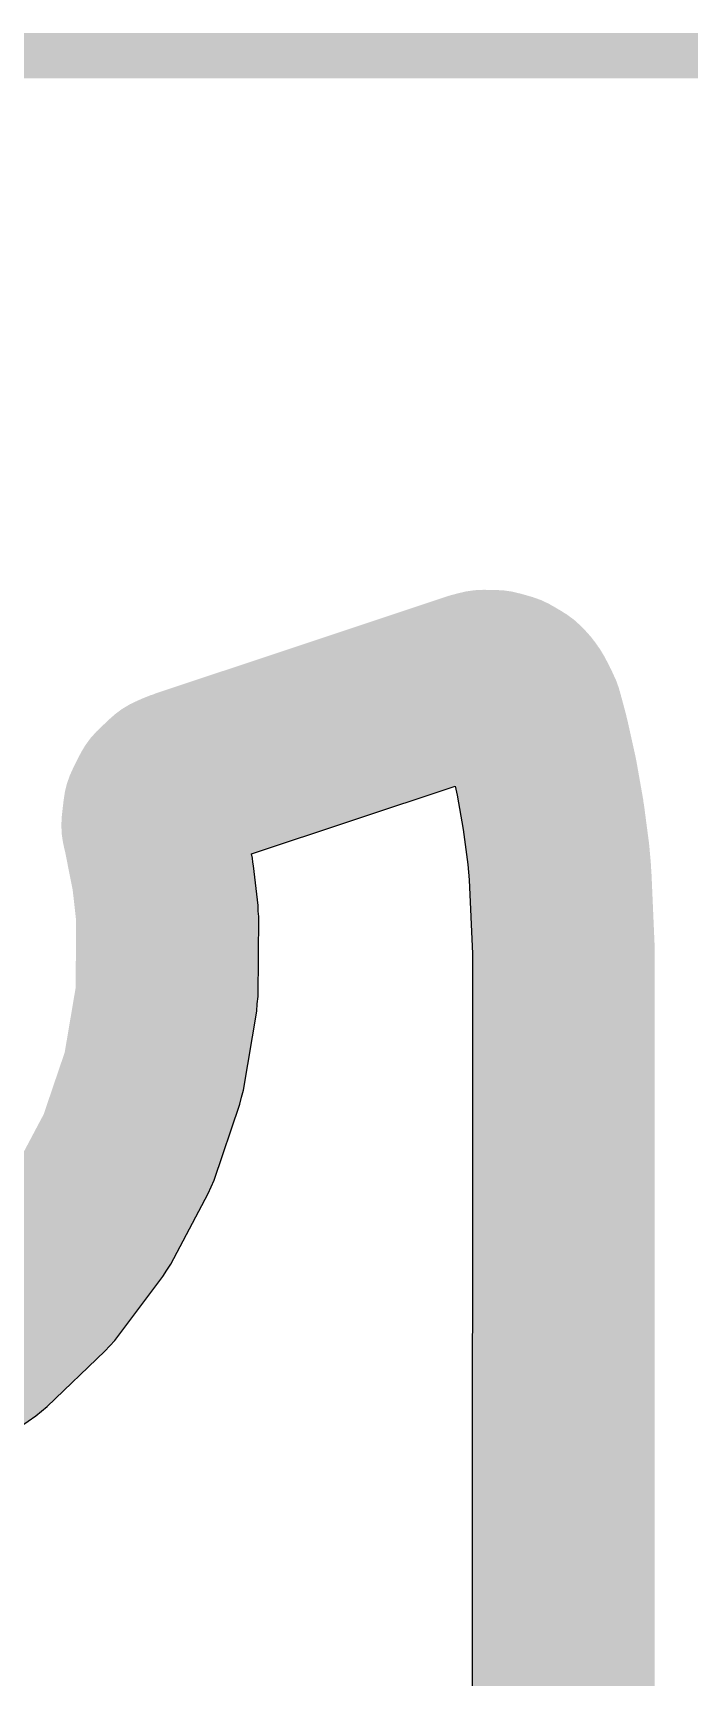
# Model space of a CAD drawing. Header units: inches. Extents: x -5 to 5450, y -4 to 5452.
# Drawn here: x 92.6 to 96.26, y 33.69 to 42.86 of the extents above; entities that cross this region are included whole.
import ezdxf

# ---------------------------------------------------------------- set-up
doc = ezdxf.new("R2010")
doc.units = ezdxf.units.IN
for name, color, linetype in [('Board_outline', 216, 'Continuous'), ('Ground', 76, 'Continuous'), ('Power', 16, 'Continuous'), ('Top Overlay', 2, 'Continuous')]:
    doc.layers.add(name, color=color, linetype=linetype)

msp = doc.modelspace()

# ---------------------------------------------------------------- linework, layer by layer
at = {"layer": 'Board_outline', "const_width": 0.254}
for points in [[(93.43888856, 38.69600084), (95.06098844, 39.23629948)], [(93.43888856, 38.69600084), (95.06098844, 39.23629948)], [(95.06098844, 39.23629948), (95.0786897, 39.2415014)], [(95.06098844, 39.23629948), (95.0786897, 39.2415014)], [(95.31928866, 39.17340145999999), (95.33378952, 39.15709974)], [(95.31928866, 39.17340145999999), (95.33378952, 39.15709974)], [(95.38238987999999, 39.0603994), (95.39048994, 39.03069918)], [(95.38238987999999, 39.0603994), (95.39048994, 39.03069918)], [(93.41848981999999, 38.68820049999999), (93.43888856, 38.69600084)], [(93.41848981999999, 38.68820049999999), (93.43888856, 38.69600084)], [(93.27469025999999, 38.4007995), (93.27488838, 38.40010099999999)], [(93.27469025999999, 38.4007995), (93.27488838, 38.40010099999999)], [(93.27488838, 38.40010099999999), (93.32228985999998, 38.16100064)], [(93.27488838, 38.40010099999999), (93.32228985999998, 38.16100064)], [(95.54168852, 38.1723011), (95.56069026, 37.7371991)], [(95.54168852, 38.1723011), (95.56069026, 37.7371991)], [(95.56039054, 2.79214072), (95.56069026, 37.7371991)], [(95.56039054, 2.79214072), (95.56069026, 37.7371991)]]:
    msp.add_lwpolyline(points, dxfattribs=at)
at = {"layer": 'Board_outline', "const_width": 0.127}
for points in [[(94.99748843999998, 39.23629948, 1), (95.12448844, 39.23629948, 1)], [(94.99748843999998, 39.23629948, 1), (95.12448844, 39.23629948, 1)], [(94.99748843999998, 39.23629948, 1), (95.12448844, 39.23629948, 1)], [(94.99748843999998, 39.23629948, 1), (95.12448844, 39.23629948, 1)], [(95.0151897, 39.2415014, 1), (95.14218969999999, 39.2415014, 1)], [(95.0151897, 39.2415014, 1), (95.14218969999999, 39.2415014, 1)], [(95.0151897, 39.24149886, 1), (95.14218969999999, 39.24149886, 1)], [(95.0151897, 39.24149886, 1), (95.14218969999999, 39.24149886, 1)], [(95.25578866, 39.17340145999999, 1), (95.38278865999999, 39.17340145999999, 1)], [(95.25578866, 39.17340145999999, 1), (95.38278865999999, 39.17340145999999, 1)], [(95.25578866, 39.17339892, 1), (95.38278865999999, 39.17339892, 1)], [(95.25578866, 39.17339892, 1), (95.38278865999999, 39.17339892, 1)], [(95.27028951999999, 39.15709974, 1), (95.39728952, 39.15709974, 1)], [(95.27028951999999, 39.15709974, 1), (95.39728952, 39.15709974, 1)], [(95.27028951999999, 39.15709974, 1), (95.39728952, 39.15709974, 1)], [(95.27028951999999, 39.15709974, 1), (95.39728952, 39.15709974, 1)], [(95.31888987999999, 39.0603994, 1), (95.44588988, 39.0603994, 1)], [(95.31888987999999, 39.0603994, 1), (95.44588988, 39.0603994, 1)], [(95.31888987999999, 39.0603994, 1), (95.44588988, 39.0603994, 1)], [(95.31888987999999, 39.0603994, 1), (95.44588988, 39.0603994, 1)], [(95.3269874, 39.03069918, 1), (95.45398739999999, 39.03069918, 1)], [(95.3269874, 39.03069918, 1), (95.45398739999999, 39.03069918, 1)], [(95.32698993999999, 39.03069918, 1), (95.45398994, 39.03069918, 1)], [(95.32698993999999, 39.03069918, 1), (95.45398994, 39.03069918, 1)], [(93.35498982, 38.68820049999999, 1), (93.48198982, 38.68820049999999, 1)], [(93.35498982, 38.68820049999999, 1), (93.48198982, 38.68820049999999, 1)], [(93.35498982, 38.68820049999999, 1), (93.48198982, 38.68820049999999, 1)], [(93.35498982, 38.68820049999999, 1), (93.48198982, 38.68820049999999, 1)], [(93.37538855999999, 38.69600084, 1), (93.50238856, 38.69600084, 1)], [(93.37538855999999, 38.69600084, 1), (93.50238856, 38.69600084, 1)], [(93.37538855999999, 38.69600084, 1), (93.50238856, 38.69600084, 1)], [(93.37538855999999, 38.69600084, 1), (93.50238856, 38.69600084, 1)], [(93.21119026, 38.40080204, 1), (93.33819025999999, 38.40080204, 1)], [(93.21119026, 38.40080204, 1), (93.33819025999999, 38.40080204, 1)], [(93.21119026, 38.4007995, 1), (93.33819025999999, 38.4007995, 1)], [(93.21119026, 38.4007995, 1), (93.33819025999999, 38.4007995, 1)], [(93.21138838, 38.40010099999999, 1), (93.33838838, 38.40010099999999, 1)], [(93.21138838, 38.40010099999999, 1), (93.33838838, 38.40010099999999, 1)], [(93.21138838, 38.40010099999999, 1), (93.33838838, 38.40010099999999, 1)], [(93.21138838, 38.40010099999999, 1), (93.33838838, 38.40010099999999, 1)], [(93.25878986, 38.16100064, 1), (93.38578986, 38.16100064, 1)], [(93.25878986, 38.16100064, 1), (93.38578986, 38.16100064, 1)], [(93.2587924, 38.16100064, 1), (93.3857924, 38.16100064, 1)], [(93.2587924, 38.16100064, 1), (93.3857924, 38.16100064, 1)], [(95.47818852, 38.1723011, 1), (95.60518852, 38.1723011, 1)], [(95.47818852, 38.1723011, 1), (95.60518852, 38.1723011, 1)], [(95.47818852, 38.1723011, 1), (95.60518852, 38.1723011, 1)], [(95.47818852, 38.1723011, 1), (95.60518852, 38.1723011, 1)], [(95.49719026, 37.7371991, 1), (95.62419025999999, 37.7371991, 1)], [(95.49719026, 37.7371991, 1), (95.62419025999999, 37.7371991, 1)], [(95.49719026, 37.7371991, 1), (95.62419025999999, 37.7371991, 1)], [(95.49719026, 37.7371991, 1), (95.62419025999999, 37.7371991, 1)]]:
    msp.add_lwpolyline(points, format="xyb", close=True, dxfattribs=at)
at = {"layer": 'Board_outline', "const_width": 0.254}
for points in [[(95.0786897, 39.24149886, -0.2679559999999943), (95.31928866, 39.17339892)], [(95.0786897, 39.24149886, -0.2679559999999943), (95.31928866, 39.17339892)], [(95.33378952, 39.15709974, -0.0053273900000002), (95.38238987999999, 39.0603994)], [(95.33378952, 39.15709974, -0.0053273900000002), (95.38238987999999, 39.0603994)], [(95.3904874, 39.03069918, -0.0436609999999998), (95.54168852, 38.1723011)], [(95.3904874, 39.03069918, -0.0436609999999998), (95.54168852, 38.1723011)], [(93.27469025999999, 38.40080204, -0.3639690000000151), (93.41848981999999, 38.68820049999999)], [(93.27469025999999, 38.40080204, -0.3639690000000151), (93.41848981999999, 38.68820049999999)], [(93.3222924, 38.16100064, -0.5205670000000036), (90.01438943999999, 34.9970979)], [(93.3222924, 38.16100064, -0.5205670000000036), (90.01438943999999, 34.9970979)]]:
    msp.add_lwpolyline(points, format="xyb", dxfattribs=at)
at = {"layer": 'Ground'}
for p, q in [((93.81822994, 38.28432272), (94.95405444, 38.66265064)), ((94.95405444, 38.66265064), (94.96511613999999, 38.61271678)), ((94.96511613999999, 38.61271678), (94.99910387999999, 38.41975552)), ((94.99910387999999, 38.41975552), (95.0246385, 38.22552172)), ((93.82297974, 38.26039846), (93.81822994, 38.28432272)), ((93.82506762, 38.23911834), (93.82297974, 38.26039846)), ((93.82953801999999, 38.21819127999999), (93.82506762, 38.23911834)), ((93.85457225999998, 37.9961521), (93.82953801999999, 38.21819127999999)), ((95.0246385, 38.22552172), (95.03219753999998, 38.13896614)), ((95.03219753999998, 38.13896614), (95.05023154, 37.72603834)), ((93.85500406, 37.96551716), (93.85457225999998, 37.9961521)), ((93.85433095999998, 37.48851532), (93.85777011999998, 37.93502954)), ((93.85777011999998, 37.93502954), (93.85500406, 37.96551716)), ((95.05023154, 37.72603834), (95.05000294, 2.78527256)), ((93.84718594, 37.40724802), (93.85002057999999, 37.44795405999999)), ((93.85002057999999, 37.44795405999999), (93.85433095999998, 37.48851532)), ((93.77265726, 36.96698474), (93.84718594, 37.40724802)), ((93.76193846, 36.9276249), (93.77265726, 36.96698474)), ((93.6089441, 36.46512392), (93.7526573, 36.88789676)), ((93.7526573, 36.88789676), (93.76193846, 36.9276249)), ((93.57659973999999, 36.39022948), (93.59209119999998, 36.42797388)), ((93.59209119999998, 36.42797388), (93.6089441, 36.46512392)), ((93.36737231999999, 35.99575478), (93.57659973999999, 36.39022948)), ((93.32350905999999, 35.92696904), (93.34480441999999, 35.96174418)), ((93.34480441999999, 35.96174418), (93.36737231999999, 35.99575478)), ((93.05410903999999, 35.57086358), (93.32350905999999, 35.92696904)), ((92.67716034, 35.2013012), (92.99984956, 35.50994421999999)), ((92.99984956, 35.50994421999999), (93.02644335999999, 35.54091952)), ((93.02644335999999, 35.54091952), (93.05410903999999, 35.57086358)), ((92.24615028, 34.89651136), (92.6138864, 35.1498027)), ((92.6138864, 35.1498027), (92.64505473999999, 35.17612725999999)), ((92.64505473999999, 35.17612725999999), (92.67716034, 35.2013012))]:
    msp.add_line(p, q, dxfattribs=at)
at = {"layer": 'Ground', "const_width": 1.016}
for points in [[(93.43888856, 38.69600084), (95.06098844, 39.23629948)], [(95.06098844, 39.23629948), (95.07868715999999, 39.24149886)], [(95.07868715999999, 39.24149886), (95.11060226, 39.24957352)], [(95.11060226, 39.24957352), (95.17643652, 39.24864896)], [(95.17643652, 39.24864896), (95.23978666, 39.23071656)], [(95.23978666, 39.23071656), (95.29633976, 39.1970006)], [(95.29633976, 39.1970006), (95.31928866, 39.17339892)], [(95.31928866, 39.17339892), (95.33998965999999, 39.14507284)], [(95.33998965999999, 39.14507284), (95.35226802, 39.12096316)], [(95.35226802, 39.12096316), (95.36441938, 39.09678744)], [(95.36441938, 39.09678744), (95.38238987999999, 39.0603994)], [(95.38238987999999, 39.0603994), (95.3904874, 39.03069664)], [(95.3904874, 39.03069664), (95.4187068, 38.92530188)], [(95.4187068, 38.92530188), (95.4659, 38.71225175999999)], [(93.31400946, 38.61008534), (93.37804032, 38.67067958)], [(93.37804032, 38.67067958), (93.41848981999999, 38.68820049999999)], [(93.41848981999999, 38.68820049999999), (93.43888856, 38.69600084)], [(95.4659, 38.71225175999999), (95.50375362, 38.49734489999999)], [(93.27456326, 38.53124881999999), (93.31400946, 38.61008534)], [(93.26445914, 38.44367216), (93.27456326, 38.53124881999999)], [(95.50375362, 38.49734489999999), (95.53219653999999, 38.28099278)], [(93.26445914, 38.44367216), (93.27468772, 38.40079695999999)], [(93.27468772, 38.40079695999999), (93.3222924, 38.16100064)], [(95.53219653999999, 38.28099278), (95.54168852, 38.1723011)], [(93.3222924, 38.16100064), (93.34732663999999, 37.93896145999999)], [(95.54168852, 38.1723011), (95.56069026, 37.7371991)], [(93.34388747999999, 37.49244724), (93.34732663999999, 37.93896145999999)], [(95.56046165999999, 2.78527002), (95.56069026, 37.7371991)], [(93.26935879999999, 37.05218396), (93.34388747999999, 37.49244724)], [(93.1256456, 36.62941366), (93.26935879999999, 37.05218396)], [(92.91641818, 36.23493895999999), (93.1256456, 36.62941366)], [(92.64701815999999, 35.8788335), (92.91641818, 36.23493895999999)], [(92.32432894, 35.57019047999999), (92.64701815999999, 35.8788335)], [(91.95659281999998, 35.31689914), (92.32432894, 35.57019047999999)]]:
    msp.add_lwpolyline(points, dxfattribs=at)
at = {"layer": 'Ground', "const_width": 0.508}
for points in [[(94.80698844, 39.23629948, 1), (95.31498844, 39.23629948, 1)], [(94.80698844, 39.23629948, 1), (95.31498844, 39.23629948, 1)], [(94.82468716, 39.24149886, 1), (95.33268715999999, 39.24149886, 1)], [(94.82468716, 39.24149886, 1), (95.33268715999999, 39.24149886, 1)], [(94.85660226, 39.24957352, 1), (95.36460225999998, 39.24957352, 1)], [(94.85660226, 39.24957352, 1), (95.36460225999998, 39.24957352, 1)], [(94.92243651999999, 39.24864896, 1), (95.43043651999999, 39.24864896, 1)], [(94.92243651999999, 39.24864896, 1), (95.43043651999999, 39.24864896, 1)], [(94.98578666, 39.23071656, 1), (95.49378666, 39.23071656, 1)], [(94.98578666, 39.23071656, 1), (95.49378666, 39.23071656, 1)], [(95.04233975999999, 39.1970006, 1), (95.55033976, 39.1970006, 1)], [(95.04233975999999, 39.1970006, 1), (95.55033976, 39.1970006, 1)], [(95.06528866000001, 39.17339892, 1), (95.57328865999999, 39.17339892, 1)], [(95.06528866000001, 39.17339892, 1), (95.57328865999999, 39.17339892, 1)], [(95.08598966, 39.14507284, 1), (95.59398965999999, 39.14507284, 1)], [(95.08598966, 39.14507284, 1), (95.59398965999999, 39.14507284, 1)], [(95.09826801999999, 39.12096316, 1), (95.60626801999999, 39.12096316, 1)], [(95.09826801999999, 39.12096316, 1), (95.60626801999999, 39.12096316, 1)], [(95.11041938, 39.09678744, 1), (95.61841937999999, 39.09678744, 1)], [(95.11041938, 39.09678744, 1), (95.61841937999999, 39.09678744, 1)], [(95.12838988, 39.0603994, 1), (95.63638988, 39.0603994, 1)], [(95.12838988, 39.0603994, 1), (95.63638988, 39.0603994, 1)], [(95.1364874, 39.03069664, 1), (95.6444874, 39.03069664, 1)], [(95.1364874, 39.03069664, 1), (95.6444874, 39.03069664, 1)], [(95.16470679999999, 38.92530188, 1), (95.6727068, 38.92530188, 1)], [(95.16470679999999, 38.92530188, 1), (95.6727068, 38.92530188, 1)], [(93.12404031999999, 38.67067958, 1), (93.63204032, 38.67067958, 1)], [(93.12404031999999, 38.67067958, 1), (93.63204032, 38.67067958, 1)], [(93.16448981999999, 38.68820049999999, 1), (93.67248982, 38.68820049999999, 1)], [(93.16448981999999, 38.68820049999999, 1), (93.67248982, 38.68820049999999, 1)], [(93.18488855999999, 38.69600084, 1), (93.69288856, 38.69600084, 1)], [(93.18488855999999, 38.69600084, 1), (93.69288856, 38.69600084, 1)], [(95.2119, 38.71225175999999, 1), (95.7199, 38.71225175999999, 1)], [(95.2119, 38.71225175999999, 1), (95.7199, 38.71225175999999, 1)], [(93.06000946, 38.61008534, 1), (93.56800946, 38.61008534, 1)], [(93.06000946, 38.61008534, 1), (93.56800946, 38.61008534, 1)], [(93.02056325999999, 38.53124881999999, 1), (93.52856325999998, 38.53124881999999, 1)], [(93.02056325999999, 38.53124881999999, 1), (93.52856325999998, 38.53124881999999, 1)], [(95.24975361999999, 38.49734489999999, 1), (95.75775361999999, 38.49734489999999, 1)], [(95.24975361999999, 38.49734489999999, 1), (95.75775361999999, 38.49734489999999, 1)], [(93.01045914, 38.44367216, 1), (93.51845913999999, 38.44367216, 1)], [(93.01045914, 38.44367216, 1), (93.51845913999999, 38.44367216, 1)], [(93.02068771999998, 38.40079695999999, 1), (93.52868772, 38.40079695999999, 1)], [(93.02068771999998, 38.40079695999999, 1), (93.52868772, 38.40079695999999, 1)], [(95.27819654, 38.28099278, 1), (95.78619653999999, 38.28099278, 1)], [(95.27819654, 38.28099278, 1), (95.78619653999999, 38.28099278, 1)], [(93.06829239999999, 38.16100064, 1), (93.57629239999999, 38.16100064, 1)], [(93.06829239999999, 38.16100064, 1), (93.57629239999999, 38.16100064, 1)], [(95.28768851999999, 38.1723011, 1), (95.79568852, 38.1723011, 1)], [(95.28768851999999, 38.1723011, 1), (95.79568852, 38.1723011, 1)], [(93.09332663999999, 37.93896145999999, 1), (93.60132664, 37.93896145999999, 1)], [(93.09332663999999, 37.93896145999999, 1), (93.60132664, 37.93896145999999, 1)], [(95.30669026, 37.7371991, 1), (95.81469025999999, 37.7371991, 1)], [(95.30669026, 37.7371991, 1), (95.81469025999999, 37.7371991, 1)], [(93.08988748, 37.49244724, 1), (93.59788747999998, 37.49244724, 1)], [(93.08988748, 37.49244724, 1), (93.59788747999998, 37.49244724, 1)], [(93.01535879999999, 37.05218396, 1), (93.5233588, 37.05218396, 1)], [(93.01535879999999, 37.05218396, 1), (93.5233588, 37.05218396, 1)], [(92.8716456, 36.62941366, 1), (93.37964559999999, 36.62941366, 1)], [(92.8716456, 36.62941366, 1), (93.37964559999999, 36.62941366, 1)], [(92.66241818, 36.23493895999999, 1), (93.17041818, 36.23493895999999, 1)], [(92.66241818, 36.23493895999999, 1), (93.17041818, 36.23493895999999, 1)], [(92.39301816, 35.8788335, 1), (92.90101815999999, 35.8788335, 1)], [(92.39301816, 35.8788335, 1), (92.90101815999999, 35.8788335, 1)], [(92.07032894, 35.57019047999999, 1), (92.57832893999999, 35.57019047999999, 1)], [(92.07032894, 35.57019047999999, 1), (92.57832893999999, 35.57019047999999, 1)]]:
    msp.add_lwpolyline(points, format="xyb", close=True, dxfattribs=at)
at = {"layer": 'Power'}
for p, q in [((93.81822994, 38.28432272), (94.95405444, 38.66265064)), ((94.95405444, 38.66265064), (94.96511613999999, 38.61271678)), ((94.96511613999999, 38.61271678), (94.99910387999999, 38.41975552)), ((94.99910387999999, 38.41975552), (95.0246385, 38.22552172)), ((93.82297974, 38.26039846), (93.81822994, 38.28432272)), ((93.82506762, 38.23911834), (93.82297974, 38.26039846)), ((93.82953801999999, 38.21819127999999), (93.82506762, 38.23911834)), ((93.85457225999998, 37.9961521), (93.82953801999999, 38.21819127999999)), ((95.0246385, 38.22552172), (95.03219753999998, 38.13896614)), ((95.03219753999998, 38.13896614), (95.05023154, 37.72603834)), ((93.85500406, 37.96551716), (93.85457225999998, 37.9961521)), ((93.85433095999998, 37.48851532), (93.85777011999998, 37.93502954)), ((93.85777011999998, 37.93502954), (93.85500406, 37.96551716)), ((95.05023154, 37.72603834), (95.05000294, 2.78527256)), ((93.84718594, 37.40724802), (93.85002057999999, 37.44795405999999)), ((93.85002057999999, 37.44795405999999), (93.85433095999998, 37.48851532)), ((93.77265726, 36.96698474), (93.84718594, 37.40724802)), ((93.76193846, 36.9276249), (93.77265726, 36.96698474)), ((93.6089441, 36.46512392), (93.7526573, 36.88789676)), ((93.7526573, 36.88789676), (93.76193846, 36.9276249)), ((93.57659973999999, 36.39022948), (93.59209119999998, 36.42797388)), ((93.59209119999998, 36.42797388), (93.6089441, 36.46512392)), ((93.36737231999999, 35.99575478), (93.57659973999999, 36.39022948)), ((93.32350905999999, 35.92696904), (93.34480441999999, 35.96174418)), ((93.34480441999999, 35.96174418), (93.36737231999999, 35.99575478)), ((93.05410903999999, 35.57086358), (93.32350905999999, 35.92696904)), ((92.67716034, 35.2013012), (92.99984956, 35.50994421999999)), ((92.99984956, 35.50994421999999), (93.02644335999999, 35.54091952)), ((93.02644335999999, 35.54091952), (93.05410903999999, 35.57086358)), ((92.24615028, 34.89651136), (92.6138864, 35.1498027)), ((92.6138864, 35.1498027), (92.64505473999999, 35.17612725999999)), ((92.64505473999999, 35.17612725999999), (92.67716034, 35.2013012))]:
    msp.add_line(p, q, dxfattribs=at)
at = {"layer": 'Power', "const_width": 1.016}
for points in [[(93.43888856, 38.69600084), (95.06098844, 39.23629948)], [(95.06098844, 39.23629948), (95.07868715999999, 39.24149886)], [(95.07868715999999, 39.24149886), (95.11060226, 39.24957352)], [(95.11060226, 39.24957352), (95.17643652, 39.24864896)], [(95.17643652, 39.24864896), (95.23978666, 39.23071656)], [(95.23978666, 39.23071656), (95.29633976, 39.1970006)], [(95.29633976, 39.1970006), (95.31928866, 39.17339892)], [(95.31928866, 39.17339892), (95.33998965999999, 39.14507284)], [(95.33998965999999, 39.14507284), (95.35226802, 39.12096316)], [(95.35226802, 39.12096316), (95.36441938, 39.09678744)], [(95.36441938, 39.09678744), (95.38238987999999, 39.0603994)], [(95.38238987999999, 39.0603994), (95.3904874, 39.03069664)], [(95.3904874, 39.03069664), (95.4187068, 38.92530188)], [(95.4187068, 38.92530188), (95.4659, 38.71225175999999)], [(93.31400946, 38.61008534), (93.37804032, 38.67067958)], [(93.37804032, 38.67067958), (93.41848981999999, 38.68820049999999)], [(93.41848981999999, 38.68820049999999), (93.43888856, 38.69600084)], [(95.4659, 38.71225175999999), (95.50375362, 38.49734489999999)], [(93.27456326, 38.53124881999999), (93.31400946, 38.61008534)], [(93.26445914, 38.44367216), (93.27456326, 38.53124881999999)], [(95.50375362, 38.49734489999999), (95.53219653999999, 38.28099278)], [(93.26445914, 38.44367216), (93.27468772, 38.40079695999999)], [(93.27468772, 38.40079695999999), (93.3222924, 38.16100064)], [(95.53219653999999, 38.28099278), (95.54168852, 38.1723011)], [(93.3222924, 38.16100064), (93.34732663999999, 37.93896145999999)], [(95.54168852, 38.1723011), (95.56069026, 37.7371991)], [(93.34388747999999, 37.49244724), (93.34732663999999, 37.93896145999999)], [(95.56046165999999, 2.78527002), (95.56069026, 37.7371991)], [(93.26935879999999, 37.05218396), (93.34388747999999, 37.49244724)], [(93.1256456, 36.62941366), (93.26935879999999, 37.05218396)], [(92.91641818, 36.23493895999999), (93.1256456, 36.62941366)], [(92.64701815999999, 35.8788335), (92.91641818, 36.23493895999999)], [(92.32432894, 35.57019047999999), (92.64701815999999, 35.8788335)], [(91.95659281999998, 35.31689914), (92.32432894, 35.57019047999999)]]:
    msp.add_lwpolyline(points, dxfattribs=at)
at = {"layer": 'Power', "const_width": 0.508}
for points in [[(94.80698844, 39.23629948, 1), (95.31498844, 39.23629948, 1)], [(94.80698844, 39.23629948, 1), (95.31498844, 39.23629948, 1)], [(94.82468716, 39.24149886, 1), (95.33268715999999, 39.24149886, 1)], [(94.82468716, 39.24149886, 1), (95.33268715999999, 39.24149886, 1)], [(94.85660226, 39.24957352, 1), (95.36460225999998, 39.24957352, 1)], [(94.85660226, 39.24957352, 1), (95.36460225999998, 39.24957352, 1)], [(94.92243651999999, 39.24864896, 1), (95.43043651999999, 39.24864896, 1)], [(94.92243651999999, 39.24864896, 1), (95.43043651999999, 39.24864896, 1)], [(94.98578666, 39.23071656, 1), (95.49378666, 39.23071656, 1)], [(94.98578666, 39.23071656, 1), (95.49378666, 39.23071656, 1)], [(95.04233975999999, 39.1970006, 1), (95.55033976, 39.1970006, 1)], [(95.04233975999999, 39.1970006, 1), (95.55033976, 39.1970006, 1)], [(95.06528866000001, 39.17339892, 1), (95.57328865999999, 39.17339892, 1)], [(95.06528866000001, 39.17339892, 1), (95.57328865999999, 39.17339892, 1)], [(95.08598966, 39.14507284, 1), (95.59398965999999, 39.14507284, 1)], [(95.08598966, 39.14507284, 1), (95.59398965999999, 39.14507284, 1)], [(95.09826801999999, 39.12096316, 1), (95.60626801999999, 39.12096316, 1)], [(95.09826801999999, 39.12096316, 1), (95.60626801999999, 39.12096316, 1)], [(95.11041938, 39.09678744, 1), (95.61841937999999, 39.09678744, 1)], [(95.11041938, 39.09678744, 1), (95.61841937999999, 39.09678744, 1)], [(95.12838988, 39.0603994, 1), (95.63638988, 39.0603994, 1)], [(95.12838988, 39.0603994, 1), (95.63638988, 39.0603994, 1)], [(95.1364874, 39.03069664, 1), (95.6444874, 39.03069664, 1)], [(95.1364874, 39.03069664, 1), (95.6444874, 39.03069664, 1)], [(95.16470679999999, 38.92530188, 1), (95.6727068, 38.92530188, 1)], [(95.16470679999999, 38.92530188, 1), (95.6727068, 38.92530188, 1)], [(93.12404031999999, 38.67067958, 1), (93.63204032, 38.67067958, 1)], [(93.12404031999999, 38.67067958, 1), (93.63204032, 38.67067958, 1)], [(93.16448981999999, 38.68820049999999, 1), (93.67248982, 38.68820049999999, 1)], [(93.16448981999999, 38.68820049999999, 1), (93.67248982, 38.68820049999999, 1)], [(93.18488855999999, 38.69600084, 1), (93.69288856, 38.69600084, 1)], [(93.18488855999999, 38.69600084, 1), (93.69288856, 38.69600084, 1)], [(95.2119, 38.71225175999999, 1), (95.7199, 38.71225175999999, 1)], [(95.2119, 38.71225175999999, 1), (95.7199, 38.71225175999999, 1)], [(93.06000946, 38.61008534, 1), (93.56800946, 38.61008534, 1)], [(93.06000946, 38.61008534, 1), (93.56800946, 38.61008534, 1)], [(93.02056325999999, 38.53124881999999, 1), (93.52856325999998, 38.53124881999999, 1)], [(93.02056325999999, 38.53124881999999, 1), (93.52856325999998, 38.53124881999999, 1)], [(95.24975361999999, 38.49734489999999, 1), (95.75775361999999, 38.49734489999999, 1)], [(95.24975361999999, 38.49734489999999, 1), (95.75775361999999, 38.49734489999999, 1)], [(93.01045914, 38.44367216, 1), (93.51845913999999, 38.44367216, 1)], [(93.01045914, 38.44367216, 1), (93.51845913999999, 38.44367216, 1)], [(93.02068771999998, 38.40079695999999, 1), (93.52868772, 38.40079695999999, 1)], [(93.02068771999998, 38.40079695999999, 1), (93.52868772, 38.40079695999999, 1)], [(95.27819654, 38.28099278, 1), (95.78619653999999, 38.28099278, 1)], [(95.27819654, 38.28099278, 1), (95.78619653999999, 38.28099278, 1)], [(93.06829239999999, 38.16100064, 1), (93.57629239999999, 38.16100064, 1)], [(93.06829239999999, 38.16100064, 1), (93.57629239999999, 38.16100064, 1)], [(95.28768851999999, 38.1723011, 1), (95.79568852, 38.1723011, 1)], [(95.28768851999999, 38.1723011, 1), (95.79568852, 38.1723011, 1)], [(93.09332663999999, 37.93896145999999, 1), (93.60132664, 37.93896145999999, 1)], [(93.09332663999999, 37.93896145999999, 1), (93.60132664, 37.93896145999999, 1)], [(95.30669026, 37.7371991, 1), (95.81469025999999, 37.7371991, 1)], [(95.30669026, 37.7371991, 1), (95.81469025999999, 37.7371991, 1)], [(93.08988748, 37.49244724, 1), (93.59788747999998, 37.49244724, 1)], [(93.08988748, 37.49244724, 1), (93.59788747999998, 37.49244724, 1)], [(93.01535879999999, 37.05218396, 1), (93.5233588, 37.05218396, 1)], [(93.01535879999999, 37.05218396, 1), (93.5233588, 37.05218396, 1)], [(92.8716456, 36.62941366, 1), (93.37964559999999, 36.62941366, 1)], [(92.8716456, 36.62941366, 1), (93.37964559999999, 36.62941366, 1)], [(92.66241818, 36.23493895999999, 1), (93.17041818, 36.23493895999999, 1)], [(92.66241818, 36.23493895999999, 1), (93.17041818, 36.23493895999999, 1)], [(92.39301816, 35.8788335, 1), (92.90101815999999, 35.8788335, 1)], [(92.39301816, 35.8788335, 1), (92.90101815999999, 35.8788335, 1)], [(92.07032894, 35.57019047999999, 1), (92.57832893999999, 35.57019047999999, 1)], [(92.07032894, 35.57019047999999, 1), (92.57832893999999, 35.57019047999999, 1)]]:
    msp.add_lwpolyline(points, format="xyb", close=True, dxfattribs=at)
at = {"layer": 'Top Overlay', "const_width": 0.254}
msp.add_lwpolyline([(90.9162774, 42.73719926), (104.5972, 42.73719926)], dxfattribs=at)

doc.saveas('drawing.dxf')
